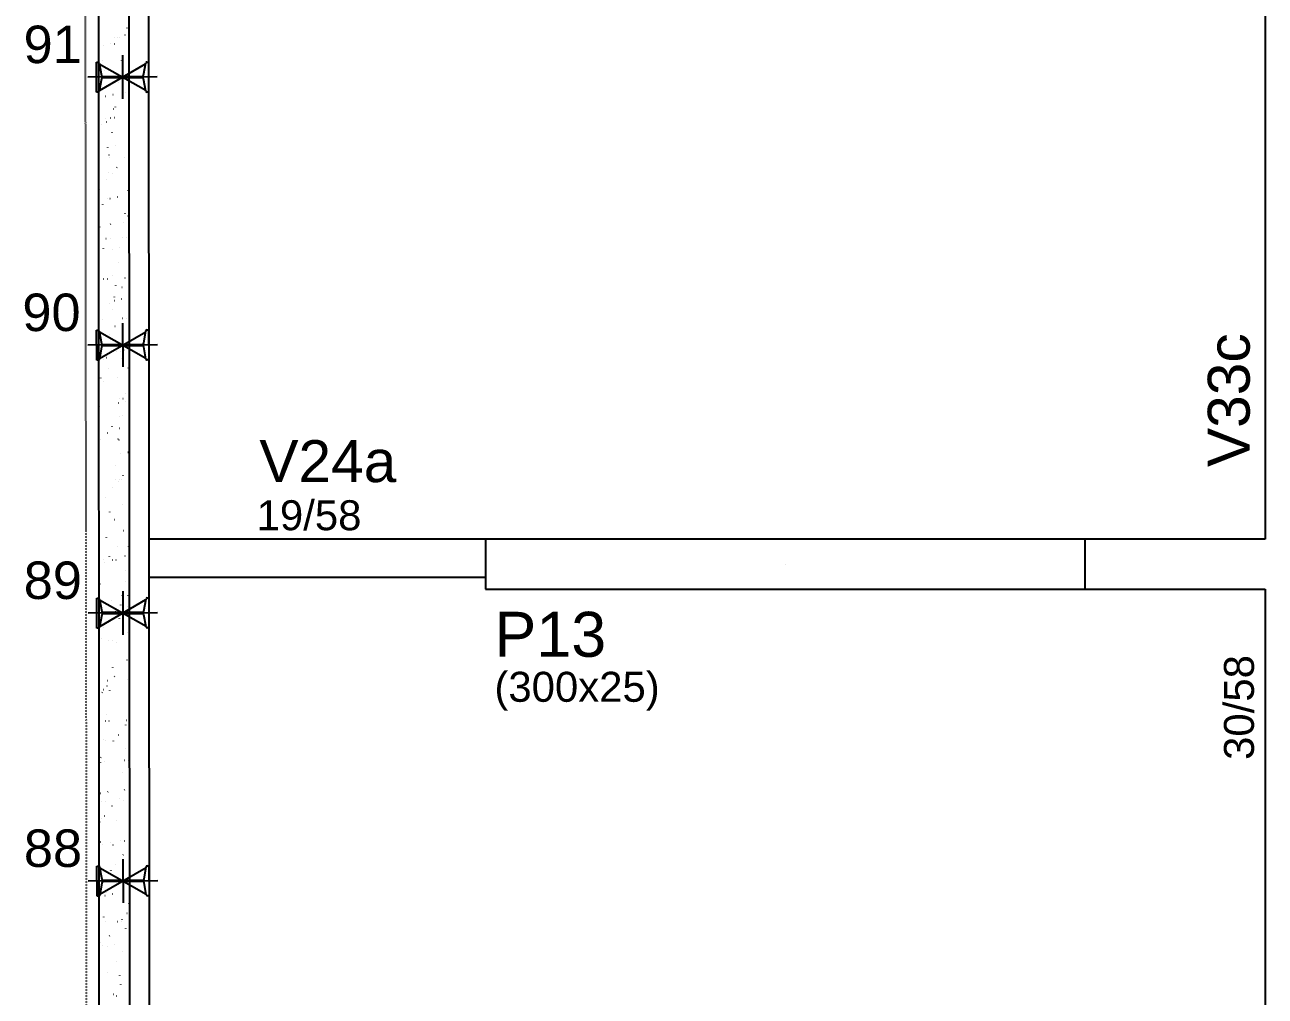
# Model space of a CAD drawing. Header units: millimetres. Extents: x 4424 to 9312, y 4538 to 9372.
# Drawn here: x 4463 to 5084, y 5279 to 5765 of the extents above; entities that cross this region are included whole.
import ezdxf

# ---------------------------------------------------------------- set-up
doc = ezdxf.new("R2010")
doc.units = ezdxf.units.MM
doc.linetypes.add('ESTILO_TQS_0003', pattern=[1.5, 0.5, -0.4, 0.1, -0.5])
for name, color, linetype in [('1', 4, 'Continuous'), ('11', 22, 'Continuous'), ('12', 3, 'Continuous'), ('19', 5, 'Continuous'), ('24', 5, 'ESTILO_TQS_0003'), ('242', 3, 'Continuous'), ('3', 2, 'Continuous'), ('49', 20, 'Continuous'), ('51', 6, 'Continuous'), ('52', 21, 'Continuous'), ('8', 5, 'Continuous'), ('9', 3, 'Continuous')]:
    doc.layers.add(name, color=color, linetype=linetype)
doc.styles.get("Standard").update_dxf_attribs({"font": 'arial.ttf'})

# ---------------------------------------------------------------- blocks, each defined once
blk = doc.blocks.new('_H9EFD498501-009')
for p, q in [((205.076733, 1374.160339), (205.12239, 1374.21984)), ((191.437375, 1369.201238), (191.437375, 1369.201238)), ((191.437375, 1369.201238), (191.437375, 1369.201238)), ((191.437375, 1369.201238), (191.437375, 1369.201238)), ((193.32833, 1365.510368), (193.401553, 1365.526601)), ((196.98944, 1366.322017), (197.062663, 1366.33825)), ((198.634247, 1369.51546), (198.709176, 1369.518731)), ((198.935852, 1366.157387), (198.98151, 1366.216888)), ((200.507462, 1369.597246), (200.582391, 1369.600518)), ((201.332851, 1369.281216), (201.378508, 1369.340717)), ((204.145667, 1370.561487), (204.155456, 1370.635845)), ((191.437375, 1365.091154), (191.437375, 1365.091154)), ((191.437375, 1365.091154), (191.437375, 1365.091154)), ((191.437375, 1365.091154), (191.437375, 1365.091154)), ((191.437375, 1364.071832), (191.437375, 1364.071832)), ((191.437375, 1364.071832), (191.437375, 1364.071832)), ((191.437375, 1364.071832), (191.437375, 1364.071832)), ((191.437375, 1356.385181), (191.437375, 1356.385181)), ((192.680829, 1358.005681), (192.726486, 1358.065183)), ((193.684217, 1352.698709), (193.757439, 1352.714942)), ((202.481458, 1357.920565), (202.491247, 1357.994923)), ((191.437375, 1352.200596), (191.437375, 1352.200596)), ((191.437375, 1352.200596), (191.437375, 1352.200596)), ((191.437375, 1349.097103), (191.437375, 1349.097103)), ((191.437375, 1349.097103), (191.437375, 1349.097103)), ((198.061223, 1349.386306), (198.136152, 1349.389578)), ((200.993459, 1346.618094), (201.003249, 1346.692452)), ((198.067325, 1340.779863), (198.140547, 1340.796096)), ((204.516884, 1341.805039), (204.562541, 1341.86454)), ((191.437375, 1339.310038), (191.437375, 1339.310038)), ((191.437375, 1339.310038), (191.437375, 1339.310038)), ((191.437375, 1339.310038), (191.437375, 1339.310038)), ((194.406214, 1339.968214), (194.479437, 1339.984447)), ((199.402671, 1334.534859), (199.412461, 1334.609218)), ((191.437375, 1328.992968), (191.437375, 1328.992968)), ((191.437375, 1328.992968), (191.437375, 1328.992968)), ((191.437375, 1328.992968), (191.437375, 1328.992968)), ((194.517977, 1328.77421), (194.563634, 1328.833712)), ((196.88877, 1329.230981), (196.963699, 1329.234253)), ((198.26186, 1333.653333), (198.307517, 1333.712835)), ((198.761985, 1329.312768), (198.836914, 1329.316039)), ((191.437375, 1326.419481), (191.437375, 1326.419481)), ((191.437375, 1326.419481), (191.437375, 1326.419481)), ((191.437375, 1324.759492), (191.437375, 1324.759492)), ((191.437375, 1324.759492), (191.437375, 1324.759492)), ((192.120979, 1325.650381), (192.166636, 1325.709883)), ((194.762101, 1327.156555), (194.835323, 1327.172788)), ((197.738462, 1321.893937), (197.748252, 1321.968296)), ((191.437375, 1313.528923), (191.437375, 1313.528923)), ((191.437375, 1313.528923), (191.437375, 1313.528923)), ((191.437375, 1313.528923), (191.437375, 1313.528923)), ((195.484099, 1314.42606), (195.557321, 1314.442293)), ((196.250464, 1310.591466), (196.260253, 1310.665824)), ((199.145209, 1315.237708), (199.218431, 1315.253941)), ((203.842891, 1309.300985), (203.888549, 1309.360487)), ((191.437375, 1308.888834), (191.437375, 1308.888834)), ((191.437375, 1308.888834), (191.437375, 1308.888834)), ((196.315746, 1309.101828), (196.390675, 1309.105099)), ((200.099009, 1304.421862), (200.144666, 1304.481364)), ((191.437375, 1300.638365), (191.437375, 1300.638365)), ((191.437375, 1300.638365), (191.437375, 1300.638365)), ((194.659676, 1298.508232), (194.669465, 1298.58259)), ((195.839985, 1301.6144), (195.913207, 1301.630633)), ((197.702011, 1301.298033), (197.747668, 1301.357535)), ((191.437375, 1293.133802), (191.437375, 1293.133802)), ((191.446987, 1293.146328), (191.492644, 1293.205829)), ((205.746779, 1292.683745), (205.756569, 1292.758103)), ((191.437375, 1288.784699), (191.437375, 1288.784699)), ((191.437375, 1288.784699), (191.437375, 1288.784699)), ((191.437375, 1288.784699), (191.437375, 1288.784699)), ((191.437375, 1287.747808), (191.437375, 1287.747808)), ((191.437375, 1287.747808), (191.437375, 1287.747808)), ((191.437375, 1287.747808), (191.437375, 1287.747808)), ((192.995467, 1285.86731), (193.005256, 1285.941668)), ((195.143293, 1288.946503), (195.218222, 1288.949774)), ((196.561983, 1288.883906), (196.635205, 1288.900139)), ((197.016508, 1289.028289), (197.091437, 1289.03156)), ((200.223093, 1289.695554), (200.296315, 1289.711787)), ((205.858085, 1289.414321), (205.933014, 1289.417592)), ((204.258781, 1281.381274), (204.26857, 1281.455632)), ((205.68004, 1280.069514), (205.725697, 1280.129016)), ((191.437375, 1274.85725), (191.437375, 1274.85725)), ((191.437375, 1274.85725), (191.437375, 1274.85725)), ((191.437375, 1274.032432), (191.437375, 1274.032432)), ((191.437375, 1274.032432), (191.437375, 1274.032432)), ((191.437375, 1274.032432), (191.437375, 1274.032432)), ((191.507468, 1274.564838), (191.517257, 1274.639197)), ((196.917869, 1276.072246), (196.991092, 1276.088479)), ((203.283042, 1276.945685), (203.328699, 1277.005187)), ((191.437375, 1268.680564), (191.437375, 1268.680564)), ((191.437375, 1268.680564), (191.437375, 1268.680564)), ((194.570269, 1268.817349), (194.645198, 1268.820621)), ((197.028018, 1268.79398), (197.073675, 1268.853481)), ((202.667993, 1269.298039), (202.677782, 1269.372398)), ((204.685632, 1269.258996), (204.760561, 1269.262267)), ((191.437375, 1261.966692), (191.437375, 1261.966692)), ((191.437375, 1261.966692), (191.437375, 1261.966692)), ((191.437375, 1261.966692), (191.437375, 1261.966692)), ((191.437375, 1261.508112), (191.437375, 1261.508112)), ((191.437375, 1261.508112), (191.437375, 1261.508112)), ((191.437375, 1261.508112), (191.437375, 1261.508112)), ((193.284135, 1263.914857), (193.329792, 1263.974358)), ((197.639867, 1263.341751), (197.713089, 1263.357984)), ((201.300977, 1264.1534), (201.374199, 1264.169633)), ((201.003784, 1256.657117), (201.013573, 1256.731476)), ((191.437375, 1249.076135), (191.437375, 1249.076135)), ((191.437375, 1249.076135), (191.437375, 1249.076135)), ((191.437375, 1248.576429), (191.437375, 1248.576429)), ((191.437375, 1248.576429), (191.437375, 1248.576429)), ((191.437375, 1248.576429), (191.437375, 1248.576429)), ((193.397816, 1248.662024), (193.472745, 1248.665296)), ((195.271031, 1248.743811), (195.34596, 1248.747082)), ((197.995754, 1250.530092), (198.068976, 1250.546325)), ((204.112608, 1249.129842), (204.187537, 1249.133114)), ((199.515785, 1245.354646), (199.525575, 1245.429004)), ((202.609049, 1244.441632), (202.654707, 1244.501133)), ((191.437375, 1236.185577), (191.437375, 1236.185577)), ((191.437375, 1236.185577), (191.437375, 1236.185577)), ((191.437375, 1236.185577), (191.437375, 1236.185577)), ((196.468169, 1236.43868), (196.513826, 1236.498182)), ((198.717751, 1237.799597), (198.790973, 1237.81583)), ((198.865167, 1239.562509), (198.910824, 1239.62201)), ((202.378861, 1238.611246), (202.452083, 1238.627479)), ((191.437375, 1229.882423), (191.437375, 1229.882423)), ((191.437375, 1229.882423), (191.437375, 1229.882423)), ((197.924997, 1233.271412), (197.934787, 1233.34577)), ((202.940155, 1228.974517), (203.015084, 1228.977788)), ((204.813371, 1229.056303), (204.888299, 1229.059575)), ((191.437375, 1228.472295), (191.437375, 1228.472295)), ((191.437375, 1228.472295), (191.437375, 1228.472295)), ((191.437375, 1223.295019), (191.437375, 1223.295019)), ((191.437375, 1223.295019), (191.437375, 1223.295019)), ((192.824792, 1228.532871), (192.89972, 1228.536142)), ((199.073638, 1224.987938), (199.14686, 1225.004171)), ((196.260788, 1220.63049), (196.270578, 1220.704848)), ((191.437375, 1210.404461), (191.437375, 1210.404461)), ((191.437375, 1210.404461), (191.437375, 1210.404461)), ((191.437375, 1210.404461), (191.437375, 1210.404461)), ((199.795635, 1212.257443), (199.868857, 1212.273676)), ((202.0492, 1212.086332), (202.094857, 1212.145834)), ((203.456745, 1213.069092), (203.529967, 1213.085325)), ((204.446198, 1215.210161), (204.491855, 1215.269662)), ((191.437375, 1208.36816), (191.437375, 1208.36816)), ((191.437375, 1208.36816), (191.437375, 1208.36816)), ((191.437375, 1208.36816), (191.437375, 1208.36816)), ((191.652339, 1208.377546), (191.727267, 1208.380817)), ((193.525554, 1208.459332), (193.600483, 1208.462603)), ((194.77279, 1209.328018), (194.782579, 1209.402377)), ((195.794176, 1203.934627), (195.839833, 1203.994128)), ((202.367131, 1208.845364), (202.44206, 1208.848635)), ((205.933314, 1204.061219), (205.943104, 1204.135578)), ((191.437375, 1198.256733), (191.437375, 1198.256733)), ((191.437375, 1198.256733), (191.437375, 1198.256733)), ((191.437375, 1198.256733), (191.437375, 1198.256733)), ((192.050293, 1199.055504), (192.095951, 1199.115005)), ((200.151522, 1199.445784), (200.224744, 1199.462017)), ((191.437375, 1197.513904), (191.437375, 1197.513904)), ((191.437375, 1197.513904), (191.437375, 1197.513904)), ((193.182002, 1197.244784), (193.191791, 1197.319142)), ((204.269105, 1191.420297), (204.278895, 1191.494656)), ((191.437375, 1188.264025), (191.437375, 1188.264025)), ((191.437375, 1188.264025), (191.437375, 1188.264025)), ((191.437375, 1188.264025), (191.437375, 1188.264025)), ((200.873519, 1186.715289), (200.946742, 1186.731522)), ((201.194678, 1188.690038), (201.269607, 1188.69331)), ((203.067893, 1188.771825), (203.142822, 1188.775096)), ((204.534629, 1187.526937), (204.607852, 1187.54317)), ((191.437375, 1184.623346), (191.437375, 1184.623346)), ((191.437375, 1184.623346), (191.437375, 1184.623346)), ((191.437375, 1184.623346), (191.437375, 1184.623346)), ((191.437375, 1183.993032), (191.437375, 1183.993032)), ((191.517793, 1184.603862), (191.527582, 1184.67822)), ((201.375208, 1179.582279), (201.420865, 1179.64178)), ((202.781107, 1180.117826), (202.790896, 1180.192184)), ((197.631325, 1174.703156), (197.676982, 1174.762657)), ((201.229406, 1173.903629), (201.302628, 1173.919862)), ((191.437375, 1171.732788), (191.437375, 1171.732788)), ((191.437375, 1171.732788), (191.437375, 1171.732788)), ((191.437375, 1168.159891), (191.437375, 1168.159891)), ((191.437375, 1166.631044), (191.437375, 1166.631044)), ((191.437375, 1166.631044), (191.437375, 1166.631044)), ((191.780077, 1168.174853), (191.855006, 1168.178125)), ((195.234327, 1171.579327), (195.279984, 1171.638828)), ((200.621654, 1168.560885), (200.696583, 1168.564156)), ((201.190319, 1168.034592), (201.200108, 1168.10895)), ((201.951404, 1161.173135), (202.024626, 1161.189368)), ((205.612514, 1161.984783), (205.685736, 1162.001016)), ((191.437375, 1158.842231), (191.437375, 1158.842231)), ((191.437375, 1158.842231), (191.437375, 1158.842231)), ((191.437375, 1158.842231), (191.437375, 1158.842231)), ((199.52611, 1155.39367), (199.535899, 1155.468028)), ((191.437375, 1148.055756), (191.437375, 1148.055756)), ((191.437375, 1148.055756), (191.437375, 1148.055756)), ((191.437375, 1148.055756), (191.437375, 1148.055756)), ((199.449201, 1148.40556), (199.52413, 1148.408831)), ((201.322416, 1148.487346), (201.397345, 1148.490618)), ((202.30729, 1148.361475), (202.380512, 1148.377708)), ((203.212356, 1150.350808), (203.258013, 1150.410309)), ((191.437375, 1145.951673), (191.437375, 1145.951673)), ((191.437375, 1145.951673), (191.437375, 1145.951673)), ((198.038111, 1144.091198), (198.047901, 1144.165557)), ((200.815358, 1147.226979), (200.861015, 1147.28648)), ((194.560334, 1139.075273), (194.605991, 1139.134775)), ((203.029288, 1135.63098), (203.10251, 1135.647213)), ((191.437375, 1135.005354), (191.437375, 1135.005354)), ((191.437375, 1133.061115), (191.437375, 1133.061115)), ((191.437375, 1133.061115), (191.437375, 1133.061115)), ((191.437375, 1133.061115), (191.437375, 1133.061115)), ((196.447323, 1132.007964), (196.457113, 1132.082322)), ((191.437375, 1127.951621), (191.437375, 1127.951621)), ((191.437375, 1127.951621), (191.437375, 1127.951621)), ((198.876177, 1128.276406), (198.951106, 1128.279678)), ((191.437375, 1120.170558), (191.437375, 1120.170558)), ((191.437375, 1120.170558), (191.437375, 1120.170558)), ((194.783114, 1119.367042), (194.792904, 1119.4414)), ((203.385174, 1122.819321), (203.458396, 1122.835554)), ((200.141366, 1114.722925), (200.187023, 1114.782427)), ((206.046428, 1114.881006), (206.056218, 1114.955364)), ((191.437375, 1107.847487), (191.437375, 1107.847487)), ((191.437375, 1107.847487), (191.437375, 1107.847487)), ((191.437375, 1107.847487), (191.437375, 1107.847487)), ((191.437375, 1107.28), (191.437375, 1107.28)), ((191.437375, 1107.28), (191.437375, 1107.28)), ((191.437375, 1107.28), (191.437375, 1107.28)), ((193.295116, 1108.064571), (193.304905, 1108.138929)), ((194.000485, 1106.719973), (194.046142, 1106.779475)), ((196.397483, 1109.843802), (196.44314, 1109.903304)), ((197.703724, 1108.121081), (197.778653, 1108.124353)), ((199.576939, 1108.202868), (199.651868, 1108.206139)), ((204.107172, 1110.088826), (204.180394, 1110.105059)), ((191.437375, 1103.379664), (191.437375, 1103.379664)), ((191.437375, 1103.379664), (191.437375, 1103.379664)), ((204.45564, 1102.797772), (204.46543, 1102.87213)), ((191.437375, 1094.389442), (191.437375, 1094.389442)), ((191.437375, 1094.389442), (191.437375, 1094.389442)), ((191.437375, 1093.953633), (191.437375, 1093.953633)), ((191.437375, 1093.953633), (191.437375, 1093.953633)), ((191.704328, 1095.981336), (191.714117, 1096.055695)), ((204.463058, 1097.277167), (204.536281, 1097.2934)), ((191.437375, 1087.743352), (191.437375, 1087.743352)), ((191.437375, 1087.743352), (191.437375, 1087.743352)), ((197.1307, 1087.991928), (197.205629, 1087.995199)), ((202.791431, 1090.15685), (202.801221, 1090.231208)), ((205.722397, 1090.370577), (205.768054, 1090.430079)), ((191.437375, 1081.498885), (191.437375, 1081.498885)), ((191.437375, 1081.498885), (191.437375, 1081.498885)), ((191.437375, 1081.498885), (191.437375, 1081.498885)), ((199.581516, 1082.367625), (199.627173, 1082.427127)), ((201.978514, 1085.491454), (202.024171, 1085.550956)), ((205.185056, 1084.546672), (205.258278, 1084.562905)), ((193.326492, 1074.21592), (193.372149, 1074.275421)), ((201.303433, 1078.854378), (201.313222, 1078.928737)), ((191.437375, 1071.753975), (191.437375, 1071.753975)), ((191.437375, 1068.608327), (191.437375, 1068.608327)), ((191.437375, 1067.639217), (191.437375, 1067.639217)), ((191.437375, 1067.639217), (191.437375, 1067.639217)), ((191.437375, 1067.639217), (191.437375, 1067.639217)), ((192.360947, 1068.813078), (192.434169, 1068.829311)), ((195.958247, 1067.836603), (196.033176, 1067.839874)), ((197.831462, 1067.918389), (197.906391, 1067.921661)), ((205.540943, 1071.735012), (205.614165, 1071.751245)), ((199.712645, 1066.771144), (199.722434, 1066.845502)), ((191.437375, 1055.717769), (191.437375, 1055.717769)), ((191.437375, 1055.717769), (191.437375, 1055.717769)), ((191.437375, 1055.717769), (191.437375, 1055.717769)), ((205.162547, 1058.015278), (205.208204, 1058.074779)), ((198.048436, 1054.130222), (198.058225, 1054.20458)), ((198.907524, 1049.863572), (198.953181, 1049.923073)), ((191.437375, 1047.535083), (191.437375, 1047.535083)), ((191.437375, 1047.535083), (191.437375, 1047.535083)), ((191.437375, 1042.827212), (191.437375, 1042.827212)), ((193.438831, 1043.270923), (193.512053, 1043.287156)), ((195.163641, 1044.984449), (195.209298, 1045.04395)), ((195.385223, 1047.707449), (195.460152, 1047.710721)), ((196.560437, 1042.827751), (196.570227, 1042.902109)), ((205.500586, 1048.149096), (205.575515, 1048.152367)), ((191.437375, 1040.128285), (191.437375, 1040.128285)), ((191.437375, 1040.128285), (191.437375, 1040.128285)), ((192.766643, 1041.86062), (192.8123, 1041.920122)), ((194.969649, 1030.744516), (194.979439, 1030.818875)), ((191.437375, 1029.936654), (191.437375, 1029.936654)), ((191.437375, 1029.936654), (191.437375, 1029.936654)), ((191.437375, 1029.936654), (191.437375, 1029.936654)), ((191.437375, 1027.430948), (191.437375, 1027.430948)), ((191.437375, 1027.430948), (191.437375, 1027.430948)), ((191.437375, 1027.430948), (191.437375, 1027.430948)), ((194.21277, 1027.552124), (194.287699, 1027.555396)), ((196.085985, 1027.633911), (196.160914, 1027.637182)), ((204.488555, 1025.511224), (204.534212, 1025.570725)), ((204.927562, 1028.019942), (205.002491, 1028.023214)), ((206.056753, 1024.92003), (206.066542, 1024.994388)), ((193.30544, 1018.103594), (193.31523, 1018.177953)), ((194.516715, 1017.728769), (194.589937, 1017.745002)), ((200.744672, 1020.632101), (200.790329, 1020.691602)), ((191.437375, 1017.046096), (191.437375, 1017.046096)), ((198.347674, 1017.508272), (198.393331, 1017.567774)), ((204.568754, 1013.617558), (204.578544, 1013.691917)), ((191.437375, 1008.502596), (191.437375, 1008.502596)), ((191.437375, 1007.326813), (191.437375, 1007.326813)), ((191.437375, 1007.326813), (191.437375, 1007.326813)), ((191.817442, 1006.801123), (191.827231, 1006.875481)), ((192.09265, 1009.356567), (192.138308, 1009.416068)), ((193.639746, 1007.422971), (193.714675, 1007.426242)), ((203.755109, 1007.864617), (203.830038, 1007.867889)), ((205.628325, 1007.946404), (205.703253, 1007.949675)), ((191.437375, 1004.155538), (191.437375, 1004.155538)), ((191.437375, 1004.155538), (191.437375, 1004.155538)), ((191.437375, 1004.155538), (191.437375, 1004.155538)), ((191.437375, 1003.914233), (191.437375, 1003.914233)), ((191.437375, 1003.914233), (191.437375, 1003.914233)), ((191.437375, 1003.914233), (191.437375, 1003.914233)), ((202.977966, 1001.534324), (202.987756, 1001.608682)), ((203.928705, 993.155924), (203.974363, 993.215426)), ((191.437375, 991.264981), (191.437375, 991.264981)), ((191.437375, 991.264981), (191.437375, 991.264981)), ((191.437375, 991.264981), (191.437375, 991.264981)), ((191.437375, 987.222679), (191.437375, 987.222679)), ((191.437375, 987.222679), (191.437375, 987.222679)), ((191.437375, 987.222679), (191.437375, 987.222679)), ((191.933489, 991.374967), (192.006711, 991.391199)), ((192.467293, 987.267646), (192.542222, 987.270917)), ((194.340508, 987.349432), (194.415437, 987.352704)), ((195.594599, 992.186615), (195.667821, 992.202848)), ((201.313757, 988.893402), (201.323547, 988.96776)), ((203.182085, 987.735464), (203.257014, 987.738735)), ((197.673682, 985.004219), (197.719339, 985.06372)), ((191.437375, 978.374423), (191.437375, 978.374423)), ((191.437375, 978.374423), (191.437375, 978.374423)), ((191.437375, 976.876906), (191.437375, 976.876906)), ((191.437375, 976.876906), (191.437375, 976.876906)), ((191.532801, 977.001267), (191.578458, 977.060768)), ((192.289376, 978.563307), (192.362598, 978.57954)), ((193.929799, 980.125096), (193.975456, 980.184597)), ((199.825759, 977.590931), (199.835548, 977.665289)), ((191.437375, 967.118544), (191.437375, 967.118544)), ((191.437375, 967.118544), (191.437375, 967.118544)), ((191.437375, 965.483865), (191.437375, 965.483865)), ((191.437375, 965.483865), (191.437375, 965.483865)), ((191.437375, 965.483865), (191.437375, 965.483865)), ((191.894269, 967.138492), (191.969197, 967.141764)), ((193.011373, 965.832812), (193.084595, 965.849045)), ((196.672483, 966.644461), (196.745705, 966.660694)), ((198.234971, 965.507696), (198.24476, 965.582055)), ((202.009632, 967.580139), (202.084561, 967.58341)), ((203.882848, 967.661925), (203.957776, 967.665196)), ((199.51083, 955.772748), (199.556487, 955.832249)), ((203.254713, 960.651871), (203.30037, 960.711372)), ((191.437375, 952.593308), (191.437375, 952.593308)), ((191.437375, 952.593308), (191.437375, 952.593308)), ((193.36726, 953.021153), (193.440482, 953.037386)), ((196.570762, 952.866774), (196.580551, 952.941133)), ((197.113832, 952.648919), (197.159489, 952.70842)), ((191.437375, 947.014409), (191.437375, 947.014409)), ((191.437375, 945.251216), (191.437375, 945.251216)), ((191.437375, 945.251216), (191.437375, 945.251216)), ((192.595031, 947.064954), (192.66996, 947.068225)), ((201.436608, 947.450985), (201.511537, 947.454257)), ((191.437375, 939.70275), (191.437375, 939.70275)), ((191.437375, 939.70275), (191.437375, 939.70275)), ((191.437375, 939.70275), (191.437375, 939.70275)), ((194.089257, 940.290658), (194.162479, 940.306891)), ((195.082763, 941.564303), (195.092553, 941.638661)), ((197.750367, 941.102307), (197.823589, 941.11854)), ((205.091862, 931.4204), (205.137519, 931.479901)), ((206.243288, 936.297504), (206.253077, 936.371862)), ((191.437375, 926.910275), (191.437375, 926.910275)), ((191.437375, 926.910275), (191.437375, 926.910275)), ((191.437375, 926.910275), (191.437375, 926.910275)), ((191.437375, 926.812192), (191.437375, 926.812192)), ((191.437375, 926.812192), (191.437375, 926.812192)), ((193.491975, 929.481069), (193.501765, 929.555427)), ((194.445144, 927.478999), (194.518366, 927.495232)), ((200.264155, 927.29566), (200.339084, 927.298932)), ((202.13737, 927.377446), (202.212299, 927.380718)), ((202.694863, 928.296571), (202.740521, 928.356072)), ((196.43984, 920.144865), (196.485497, 920.204367)), ((204.579079, 923.656582), (204.588868, 923.73094)), ((191.437375, 913.921635), (191.437375, 913.921635)), ((191.437375, 913.921635), (191.437375, 913.921635)), ((191.437375, 913.921635), (191.437375, 913.921635)), ((191.437375, 913.874833), (191.437375, 913.874833)), ((191.437375, 913.625527), (191.437375, 913.625527)), ((191.437375, 913.625527), (191.437375, 913.625527)), ((191.437375, 913.625527), (191.437375, 913.625527)), ((191.827766, 916.840147), (191.837556, 916.914505)), ((192.695957, 915.265742), (192.741614, 915.325244)), ((195.167141, 914.748504), (195.240364, 914.764737)), ((198.828251, 915.560152), (198.901474, 915.576385)), ((203.09108, 912.354111), (203.10087, 912.428469)), ((191.437375, 906.80614), (191.437375, 906.80614)), ((191.437375, 906.80614), (191.437375, 906.80614)), ((199.691131, 907.166507), (199.76606, 907.169778)), ((191.437375, 901.031077), (191.437375, 901.031077)), ((191.437375, 901.031077), (191.437375, 901.031077)), ((195.523028, 901.936844), (195.59625, 901.953077)), ((201.500292, 900.270876), (201.510082, 900.345235)), ((202.020871, 895.792517), (202.066528, 895.852019)), ((198.276988, 890.913394), (198.322645, 890.972896)), ((199.906136, 890.017998), (199.979358, 890.034231))]:
    blk.add_line(p, q)

msp = doc.modelspace()

# ---------------------------------------------------------------- linework, layer by layer
at = {"layer": '1'}
for points in [[(5083.63, 6047.52), (5083.63, 5508.02)], [(4693.63, 5508.02), (4525.19, 5508.02)], [(5083.63, 5508.02), (4993.63, 5508.02)], [(4525.2, 5489.02), (4693.63, 5489.02)], [(4993.63, 5483.02), (5083.63, 5483.02)], [(5083.63, 5483.02), (5083.63, 4889.39)]]:
    msp.add_lwpolyline(points, dxfattribs=at)
at = {"layer": '24'}
msp.add_line((4494.58, 4809.84), (4490.49, 8470.52), dxfattribs=at)
at = {"layer": '242'}
msp.add_line((4843.63, 5495.52), (4843.63, 5495.52), dxfattribs=at)
at = {"layer": '3'}
msp.add_lwpolyline([(4693.63, 5483.02), (4993.63, 5483.02), (4993.63, 5508.02), (4693.63, 5508.02), (4693.63, 5483.02)], dxfattribs=at)
at = {"layer": '49'}
for p, q in [((4500.57, 4811.91), (4499.05, 7894.44)), ((4514.99, 5996.5), (4515.57, 5076.62)), ((4524.99, 5996.5), (4525.38, 5076.62))]:
    msp.add_line(p, q, dxfattribs=at)
at = {"layer": '51'}
for p, q in [((4498.96, 5746.5), (4499.71, 5746.51)), ((4499.02, 5731.5), (4498.96, 5746.5)), ((4500.32, 5746.03), (4501.41, 5739.89)), ((4511.94, 5749.97), (4512.04, 5728.15)), ((4522.56, 5739.99), (4523.59, 5746.13)), ((4524.2, 5746.62), (4524.96, 5746.62)), ((4524.96, 5746.62), (4525.02, 5731.62)), ((4500.39, 5745.65), (4523.59, 5732.47)), ((4500.45, 5732.37), (4523.53, 5745.76)), ((4529.34, 5739.14), (4494.64, 5738.98)), ((4501.42, 5738.14), (4500.38, 5731.99)), ((4502.02, 5739.41), (4521.95, 5739.5)), ((4521.95, 5738.71), (4502.03, 5738.62)), ((4523.66, 5732.1), (4522.57, 5738.23)), ((4499.78, 5731.51), (4499.02, 5731.5)), ((4525.02, 5731.62), (4524.27, 5731.62)), ((4512.02, 5615.97), (4512.12, 5594.15)), ((4499.04, 5612.5), (4499.79, 5612.51)), ((4499.11, 5597.5), (4499.04, 5612.5)), ((4500.4, 5612.03), (4501.5, 5605.89)), ((4500.47, 5611.65), (4523.68, 5598.47)), ((4500.53, 5598.37), (4523.62, 5611.76)), ((4522.64, 5605.99), (4523.68, 5612.13)), ((4524.29, 5612.62), (4525.04, 5612.62)), ((4525.04, 5612.62), (4525.11, 5597.62)), ((4529.42, 5605.14), (4494.73, 5604.98)), ((4501.5, 5604.14), (4500.47, 5597.99)), ((4502.11, 5605.41), (4522.04, 5605.5)), ((4522.04, 5604.71), (4502.11, 5604.62)), ((4523.74, 5598.1), (4522.65, 5604.23)), ((4499.86, 5597.51), (4499.11, 5597.5)), ((4525.11, 5597.62), (4524.35, 5597.62)), ((4512.11, 5481.97), (4512.21, 5460.15)), ((4499.19, 5463.51), (4499.12, 5478.51)), ((4499.12, 5478.51), (4499.88, 5478.51)), ((4500.49, 5478.03), (4501.58, 5471.89)), ((4500.56, 5477.66), (4523.76, 5464.47)), ((4500.62, 5464.37), (4523.7, 5477.76)), ((4522.73, 5471.99), (4523.76, 5478.13)), ((4524.37, 5478.62), (4525.12, 5478.62)), ((4525.12, 5478.62), (4525.19, 5463.62)), ((4529.51, 5471.14), (4494.81, 5470.99)), ((4501.59, 5470.14), (4500.55, 5463.99)), ((4502.19, 5471.41), (4522.12, 5471.5)), ((4522.12, 5470.72), (4502.2, 5470.63)), ((4523.83, 5464.1), (4522.73, 5470.23)), ((4499.95, 5463.51), (4499.19, 5463.51)), ((4525.19, 5463.62), (4524.44, 5463.62)), ((4499.28, 5329.51), (4499.21, 5344.51)), ((4499.21, 5344.51), (4499.96, 5344.51)), ((4500.57, 5344.03), (4501.67, 5337.89)), ((4500.64, 5343.66), (4523.84, 5330.47)), ((4500.7, 5330.37), (4523.79, 5343.76)), ((4512.19, 5347.97), (4512.29, 5326.16)), ((4522.81, 5337.99), (4523.85, 5344.13)), ((4524.45, 5344.62), (4525.21, 5344.62)), ((4525.21, 5344.62), (4525.28, 5329.62)), ((4529.59, 5337.14), (4494.89, 5336.99)), ((4502.28, 5337.41), (4522.2, 5337.5)), ((4522.21, 5336.72), (4502.28, 5336.63)), ((4501.67, 5336.14), (4500.64, 5329.99)), ((4523.91, 5330.1), (4522.82, 5336.24)), ((4500.03, 5329.51), (4499.28, 5329.51)), ((4525.28, 5329.62), (4524.52, 5329.62))]:
    msp.add_line(p, q, dxfattribs=at)
for centre, start, end in [((4499.71, 5745.88), 13.3965, 90.25773), ((4524.2, 5745.99), 90.25773, 167.11896), ((4502.02, 5740.04), 193.39658, 270.36272), ((4521.95, 5740.13), 270.25773, 347.11896), ((4502.03, 5738), 90.25773, 167.11896), ((4521.96, 5738.09), 13.3965, 90.25773), ((4499.77, 5732.13), 270.25773, 347.11896), ((4524.27, 5732.24), 193.3965, 270.25773), ((4499.8, 5611.88), 13.3965, 90.25773), ((4524.29, 5611.99), 90.25773, 167.11896), ((4502.11, 5606.04), 193.39658, 270.36272), ((4502.11, 5604), 90.25773, 167.11896), ((4522.03, 5606.13), 270.25773, 347.11896), ((4522.04, 5604.09), 13.3965, 90.25773), ((4499.86, 5598.13), 270.25773, 347.11896), ((4524.35, 5598.24), 193.3965, 270.25773), ((4499.88, 5477.88), 13.3965, 90.25773), ((4524.37, 5477.99), 90.25773, 167.11896), ((4502.19, 5472.04), 193.39658, 270.36272), ((4502.2, 5470), 90.25773, 167.11896), ((4522.12, 5472.13), 270.25773, 347.11896), ((4522.13, 5470.09), 13.3965, 90.25773), ((4499.94, 5464.13), 270.25773, 347.11896), ((4524.43, 5464.24), 193.3965, 270.25773), ((4499.97, 5343.88), 13.3965, 90.25773), ((4524.46, 5343.99), 90.25773, 167.11896), ((4502.27, 5338.04), 193.39658, 270.36272), ((4502.28, 5336), 90.25773, 167.11896), ((4522.2, 5338.13), 270.25773, 347.11896), ((4522.21, 5336.09), 13.3965, 90.25773), ((4500.03, 5330.13), 270.25773, 347.11896), ((4524.52, 5330.24), 193.3965, 270.25773)]:
    msp.add_arc(centre, 0.625, start, end, dxfattribs=at)

# ---------------------------------------------------------------- block references
at = {"layer": '19'}
msp.add_blockref('_H9EFD498501-009', (4309.13, 4389.52), dxfattribs=at)

# ---------------------------------------------------------------- texts
at = {"layer": '11'}
msp.add_text('19/58', height=15, dxfattribs=at).set_placement((4579.09, 5512.45))
msp.add_text('30/58', height=15, rotation=90, dxfattribs=at).set_placement((5078.01, 5397.59))
at = {"layer": '12'}
msp.add_text('(300x25)', height=15, dxfattribs=at).set_placement((4698.05, 5426.66))
at = {"layer": '52'}
for s, p in [('91', (4462.5, 5746.07)), ('90', (4461.89, 5612.07)), ('89', (4462.58, 5478.07)), ('88', (4462.65, 5344.07))]:
    msp.add_text(s, height=18.75, dxfattribs=at).set_placement(p)
at = {"layer": '8'}
msp.add_text('V33c', height=21, rotation=90, dxfattribs=at).set_placement((5075.9, 5544.08))
msp.add_text('V24a', height=21, dxfattribs=at).set_placement((4580.47, 5536.51))
at = {"layer": '9'}
msp.add_text('P13', height=22.5, dxfattribs=at).set_placement((4698.05, 5449.16))

doc.saveas('drawing.dxf')
